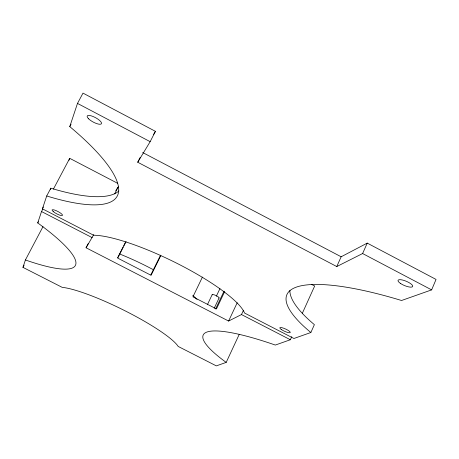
<?xml version="1.0" encoding="UTF-8"?>
<svg xmlns="http://www.w3.org/2000/svg" width="459" height="459" viewBox="0 0 459 459"><rect width="100%" height="100%" fill="white"/><g stroke="black" fill="none" stroke-linecap="round" stroke-linejoin="round"><path stroke-width="0.69" d="M291.763 336.659L290.363 339.746L275.314 345.059A125.393 23.042 24.4 0 0 226.195 362.398L216.332 365.88L178.19 346.447A69.211 11.429 26.3 0 0 126.477 311.529A69.211 11.429 26.3 0 0 62.166 287.345L22.95 267.368L25.411 259.966A130.155 24.436 28.2 0 0 37.73 222.931L41.522 211.536L42.819 209.086M42.423 208.834L46.698 195.976A180.347 45.797 29.6 0 0 69.768 126.621L77.491 103.407L82.999 93.12L155.435 131.349L150.156 141.67L137.729 162.239L336.763 266.553L362.61 253.534L367.234 243.115L436.05 279.433L431.632 289.881L401.539 300.502A173.508 41.712 22.5 0 0 310.858 332.511L293.926 338.49L244.532 313.027A89.866 19.289 26.1 0 0 179.962 264.854A89.866 19.289 26.1 0 0 93.642 235.237L42.423 208.834L43.404 206.98M50.375 189.521L50.823 188.201A179.934 47.157 29.7 0 0 118.921 190.955M68.999 160.283L69.716 158.326L117.688 183.33M310.858 332.511L314.381 324.656A173.129 42.962 22.4 0 1 289.881 290.461M336.763 266.553L341.152 256.776L367.234 243.115M302.309 313.336L314.667 286.014L311.5 284.362M226.195 362.398L239.248 334.353M88.174 243.672L86.062 247.78L228.605 321.048L241.48 314.558L243.499 310.244M228.605 321.048L237.194 302.751M215.592 308.982L224.021 291.201M224.617 291.723L216.459 308.941L192.923 296.835L202.43 277.081M216.304 296.284L219.941 288.625M214.192 308.299L219.098 297.96M207.543 304.374L212.161 294.689M150.833 274.861L160.564 255.175M160.851 255.531L151.08 275.302L117.716 258.13L126.07 241.572M117.63 257.774L123.069 246.994M123.712 245.726L125.313 242.559M86.062 247.78L93.762 234.572M114.67 193.876L118.273 186.87M137.729 162.239L140.213 157.391M25.411 259.966L42.997 226.637M22.95 267.368L24.103 265.176M46.698 195.976L50.823 188.201M53.428 189.068L69.716 158.326M37.73 222.931L38.349 221.76M69.768 126.621L71.059 124.2M115.754 190.841L117.843 187.283M153.616 134.372L155.435 131.349M41.522 211.536L92.19 237.642M241.48 314.558L290.363 339.746M142.697 152.543L341.152 256.776M77.491 103.407L150.156 141.67M362.61 253.534L431.632 289.881M119.26 253.838A72.763 14.9 26.4 0 1 153.444 269.76M192.774 295.407A72.763 14.9 26.4 0 1 197.026 299.377M212.207 294.953A3.833 0.843 25.5 0 1 215.919 295.521A3.833 0.843 25.5 0 1 218.903 298.109M400.696 283.582A7.958 2.324 22.7 0 0 412.67 286.559A7.958 2.324 22.7 0 0 402.744 280.082A7.958 2.324 22.7 0 0 400.696 283.582M281.155 329.373A5.737 1.251 24.6 0 0 290.025 332.718A5.737 1.251 24.6 0 0 283.949 328.323A5.737 1.251 24.6 0 0 281.155 329.373M88.604 118.806A8.09 2.484 28.4 0 0 101.009 124.096A8.09 2.484 28.4 0 0 93.441 116.655A8.09 2.484 28.4 0 0 88.604 118.806M53.284 211.616A5.852 1.302 27.6 0 0 62.206 215.569A5.852 1.302 27.6 0 0 56.468 210.801A5.852 1.302 27.6 0 0 53.284 211.616"/></g></svg>
